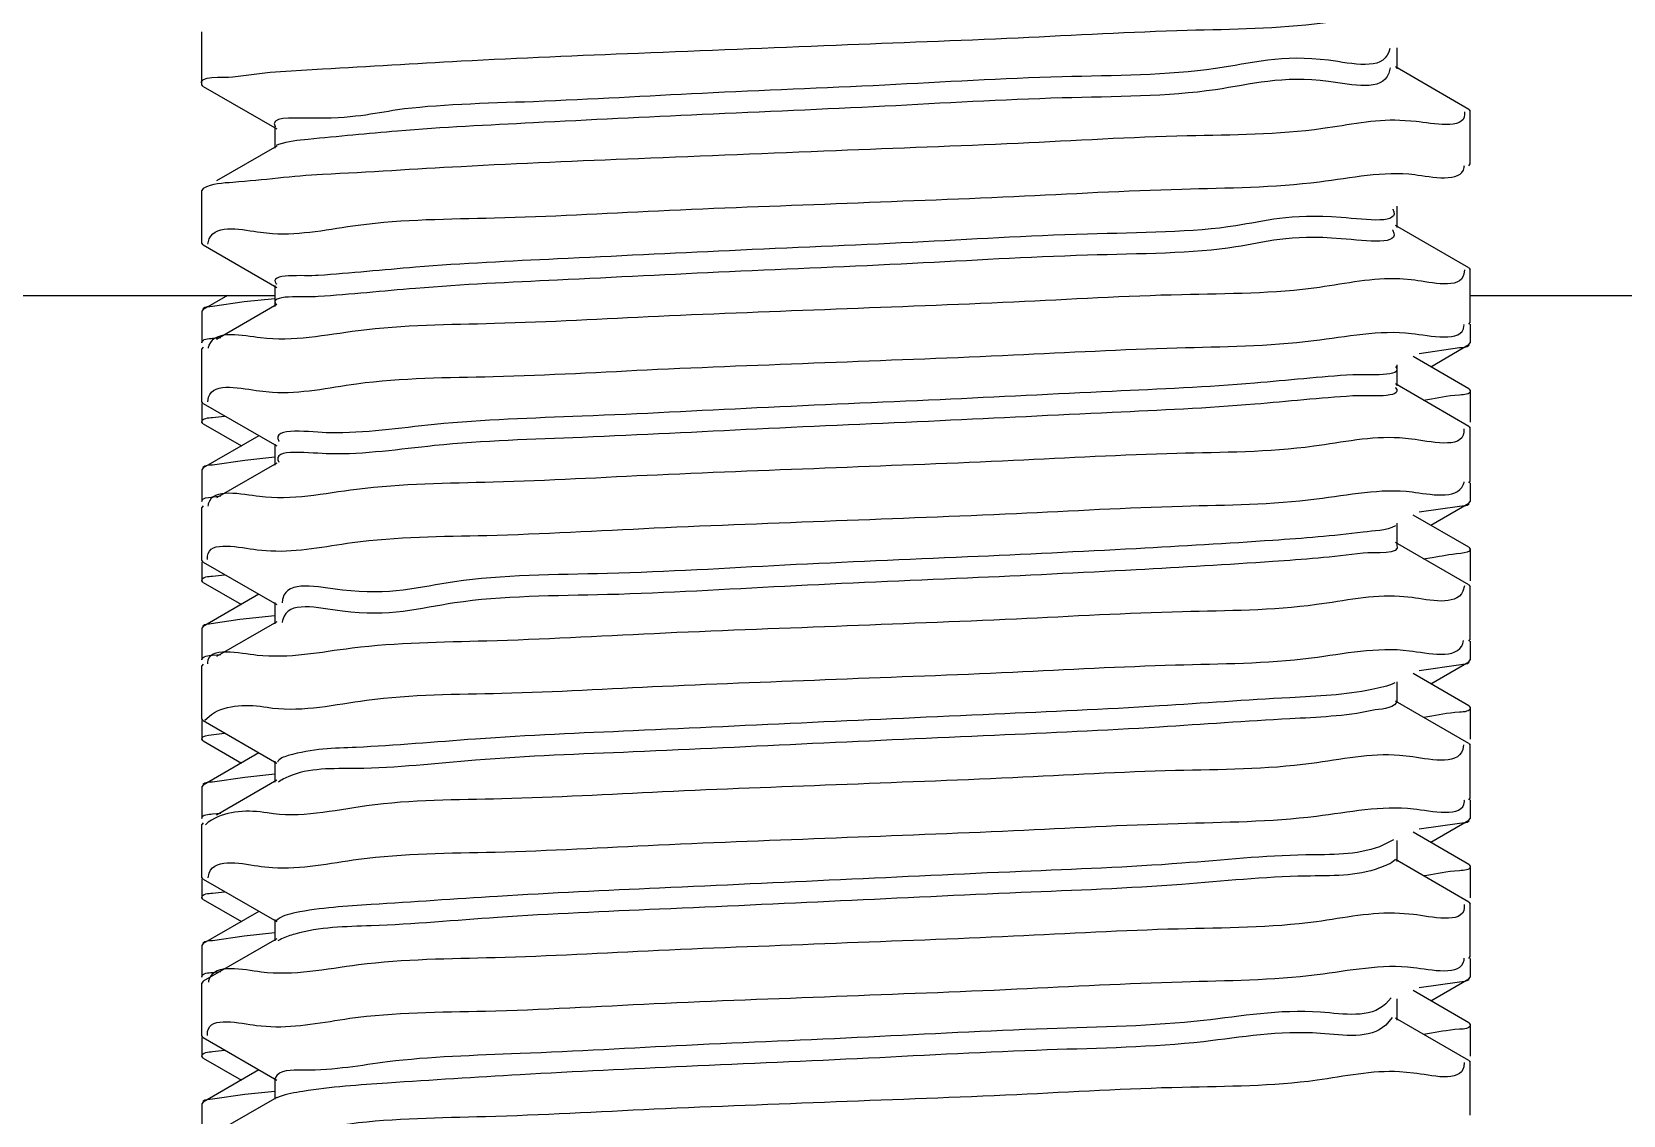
# Model space of a CAD drawing. Extents: x 552102 to 973302, y -80747 to 40012826.
# Drawn here: x 609526.3 to 609630.4, y 211081.4 to 211152.3 of the extents above; entities that cross this region are included whole.
import ezdxf

# ---------------------------------------------------------------- set-up
doc = ezdxf.new("R2010")
doc.units = 0
doc.header["$LTSCALE"] = 1000
doc.header["$MEASUREMENT"] = 0
doc.layers.add('02___PRT_ALL_AXES', color=7, linetype='Continuous')

msp = doc.modelspace()

# ---------------------------------------------------------------- linework, layer by layer
at = {"color": 133, "linetype": 'Continuous'}
for p, q in [((609615.0935056979, 211151.1613836994), (609615.0302900012, 211150.9340633204)), ((609615.5692572112, 211149.8348746648), (609615.5692572112, 211151.2172746767)), ((609539.4562677139, 211149.318075635), (609541.8875807876, 211149.6082579543)), ((609541.8875807876, 211149.6082579543), (609545.3142340268, 211149.8335035105)), ((609615.1116302068, 211149.8914181521), (609615.0302900012, 211149.5516633262)), ((609620.259896862, 211147.1836147299), (609615.4583973374, 211149.9631942978)), ((609537.5122083778, 211148.6845099707), (609537.4140312577, 211148.7980692198)), ((609537.5122083778, 211148.6845099707), (609542.3136256213, 211145.9049780389)), ((609616.80902923, 211146.3824481955), (609615.7417980129, 211146.4631645193)), ((609620.259896862, 211147.1836147299), (609620.3580312635, 211147.0701016416)), ((609542.2028053458, 211146.0332746764), (609542.2028053458, 211144.6508746823)), ((609542.3136652197, 211144.7791942974), (609538.3835564131, 211142.5039312055)), ((609542.4392962152, 211144.8862460425), (609542.2895039791, 211144.8210820248)), ((609620.2598541791, 211143.5005099704), (609620.3580312276, 211143.6140096476)), ((609537.5121656948, 211141.9996147206), (609537.4140312577, 211141.8860692134)), ((609615.5692572112, 211139.4668746819), (609615.5692572112, 211140.849274676)), ((609541.2633326704, 211139.1466492882), (609542.0358223493, 211139.0716360828)), ((609620.259896862, 211136.8156147292), (609615.4583973374, 211139.5951942971)), ((609537.5122083778, 211138.31650997), (609537.414033931, 211138.4306642404)), ((609537.5122083778, 211138.31650997), (609542.3136256213, 211135.5369780382)), ((609537.805806392, 211138.375474303), (609537.9024308348, 211138.720619457)), ((609616.722197407, 211136.0059616317), (609615.7406391109, 211136.0902364333)), ((609619.972349232, 211136.6925111701), (609619.9446588928, 211136.4073449929)), ((609620.259896862, 211136.8156147292), (609620.3580312276, 211136.7020096233)), ((609539.1074057425, 211135.0208723416), (609537.5121653819, 211134.0975680758)), ((609542.2028053458, 211135.6652746757), (609542.2028053458, 211134.2828746816)), ((609537.5121653819, 211134.0975680758), (609537.4140312577, 211133.9840282371)), ((609540.1852812344, 211134.590679418), (609538.1121533568, 211134.2872284075)), ((609542.3136652197, 211134.4111942967), (609538.3835564131, 211132.1359312047)), ((609542.2005361075, 211134.8026274224), (609540.1852812344, 211134.590679418)), ((609620.2598541791, 211133.1325099697), (609620.3580257382, 211133.2469271054)), ((609538.1098090524, 211132.2131174733), (609538.6566938127, 211132.270675533)), ((609617.7692194219, 211130.3552293857), (609620.2598971392, 211131.7968883803)), ((609620.2598971392, 211131.7968883803), (609620.3580312635, 211131.9104282548)), ((609537.5121656948, 211131.6316147198), (609537.414033931, 211131.5186642428)), ((609620.2598971839, 211128.9135680666), (609616.6157992269, 211131.0230042298)), ((609617.0147014552, 211131.2258969356), (609619.6604223157, 211131.6073398342)), ((609615.5692572112, 211129.0988746812), (609615.5692572112, 211130.4812746753)), ((609541.1841549779, 211128.771124511), (609542.0339871818, 211128.6910706928)), ((609620.259896862, 211126.4476147284), (609615.4583973374, 211129.2271943052)), ((609620.2598971839, 211128.9135680666), (609620.3580312635, 211128.8000282367)), ((609537.5122083778, 211127.9485099693), (609537.4140313024, 211128.0621269663)), ((609537.5122083778, 211127.9485099693), (609542.3136256213, 211125.1689780375)), ((609537.8097284342, 211128.0494299342), (609537.8576144302, 211128.3559905817)), ((609617.5663198049, 211128.1911159178), (609617.2927362466, 211128.1514482548)), ((609537.5121654178, 211126.612888371), (609537.4140312577, 211126.7264282455)), ((609537.5121654178, 211126.612888371), (609540.0028431352, 211125.1712293853)), ((609538.1220038856, 211127.0317660828), (609538.9046617026, 211127.1187955668)), ((609541.1562633301, 211125.8390042474), (609537.5121653819, 211123.7295680662)), ((609616.5243588592, 211125.6189795484), (609615.736088323, 211125.691415303)), ((609619.9413163866, 211126.2948785891), (609619.9410260554, 211126.0623408039)), ((609620.259896862, 211126.4476147284), (609620.3580257382, 211126.334927099)), ((609542.2003187592, 211124.4362851341), (609540.220502224, 211124.2265666177)), ((609542.2028053458, 211125.297274675), (609542.2028053458, 211123.9148746808)), ((609537.5121653819, 211123.7295680662), (609537.4140312577, 211123.6160282453)), ((609540.220502224, 211124.2265666177), (609538.1098090524, 211123.9187174728)), ((609542.3136652197, 211124.0431943049), (609538.3835564131, 211121.767931204)), ((609620.2598541791, 211122.764509969), (609620.3580312635, 211122.878035002)), ((609538.0401612128, 211121.8295279821), (609538.6560768062, 211121.9072503438)), ((609617.7692194219, 211119.987229385), (609620.2598971392, 211121.4288883796)), ((609620.2598971392, 211121.4288883796), (609620.3580312635, 211121.5424282541)), ((609537.5121656948, 211121.2636147191), (609537.4140313024, 211121.1501269688)), ((609620.2598971839, 211118.5455680748), (609616.6157992269, 211120.6550042381)), ((609617.0133608069, 211120.8584823181), (609619.6540624137, 211121.2379574766)), ((609615.5692572112, 211118.7308746805), (609615.5692572112, 211120.1132746925)), ((609541.0281506295, 211118.3880746355), (609541.9309098, 211118.3143035432)), ((609620.259896862, 211116.0796147277), (609615.4583973374, 211118.8591943045)), ((609620.2598971839, 211118.5455680748), (609620.3580312635, 211118.4320282449)), ((609537.5122083778, 211117.5805099686), (609537.4140313024, 211117.6940362444)), ((609537.5122083778, 211117.5805099686), (609542.3136256213, 211114.8009780367)), ((609537.7981373931, 211117.7466246804), (609537.7900035226, 211117.9626925578)), ((609617.8744147742, 211117.8580618461), (609617.2868711764, 211117.777610453)), ((609537.5121654178, 211116.2448883702), (609537.4140312577, 211116.3584282448)), ((609537.5121654178, 211116.2448883702), (609540.0028431352, 211114.8032293846)), ((609538.1115168239, 211116.661489754), (609538.9038921947, 211116.7524524381)), ((609620.259896862, 211116.0796147277), (609620.3580312635, 211115.9660350044)), ((609541.1562633301, 211115.4710042467), (609537.5121653819, 211113.3615680744)), ((609616.5521356637, 211115.253616034), (609615.7374551679, 211115.3295787325)), ((609619.9855374302, 211116.0241157462), (609619.8775828803, 211115.6687938799)), ((609542.2014964278, 211114.0578519483), (609539.8985279585, 211113.8220973541)), ((609542.2028053458, 211114.9292746832), (609542.2028053458, 211113.5468746801)), ((609537.5121653819, 211113.3615680744), (609537.4140312577, 211113.2480282446)), ((609539.8985279585, 211113.8220973541), (609538.0401612128, 211113.5351279726)), ((609542.3136652197, 211113.6751943042), (609538.3835564131, 211111.3999312033)), ((609542.700835001, 211113.7723631283), (609542.6776146794, 211113.6324608942)), ((609620.2598541791, 211112.3965099682), (609620.3580301906, 211112.5096989026)), ((609537.5121656948, 211110.8956147184), (609537.4140313024, 211110.7820362469)), ((609538.1176670933, 211111.4788267901), (609538.6575000669, 211111.5348033657)), ((609617.020571577, 211110.4898407777), (609619.7320393081, 211110.8873602202)), ((609617.7692194219, 211109.6192293843), (609620.2598971392, 211111.0608883789)), ((609620.2598971392, 211111.0608883789), (609620.3580312635, 211111.1744282534)), ((609620.2598971839, 211108.1775680741), (609616.6157992269, 211110.2870042374)), ((609615.5692572112, 211108.3628746798), (609615.5692572112, 211109.7452746918)), ((609541.6944755072, 211108.0823940625), (609542.0439050341, 211108.0315208723)), ((609620.259896862, 211105.711614727), (609615.4583973374, 211108.4911943038)), ((609620.2598971839, 211108.1775680741), (609620.3580312635, 211108.0640282442)), ((609537.5122083778, 211107.2125099679), (609537.4140335108, 211107.3266159584)), ((609537.5122083778, 211107.2125099679), (609542.3136256213, 211104.4329780449)), ((609537.6177977825, 211107.2431151261), (609538.0468636061, 211107.6147108843)), ((609617.590803563, 211107.4578225066), (609617.2922390992, 211107.4146981646)), ((609537.5121654178, 211105.8768883695), (609537.4140312577, 211105.9904282441)), ((609537.5121654178, 211105.8768883695), (609540.0028431352, 211104.4352293839)), ((609538.0381298059, 211106.2770606955), (609538.9012877877, 211106.3934410205)), ((609620.259896862, 211105.711614727), (609620.3580301906, 211105.5976989051)), ((609541.1562633301, 211105.103004246), (609537.5121653819, 211102.9935680737)), ((609616.37658807, 211104.8691038182), (609615.7338205243, 211104.935694467)), ((609619.9240747535, 211105.6263733735), (609619.8677212204, 211105.3183315565)), ((609542.2004218454, 211103.699612837), (609540.2287161315, 211103.4914697786)), ((609542.2028053458, 211104.5612746825), (609542.2028053458, 211103.1788746794)), ((609537.5121653819, 211102.9935680737), (609537.4140312577, 211102.8800282438)), ((609540.2287161315, 211103.4914697786), (609538.1176670933, 211103.1844267805)), ((609542.3136652197, 211103.3071943035), (609538.3835564131, 211101.0319312026)), ((609542.6088214809, 211103.3076705744), (609542.4264471914, 211103.1811951031)), ((609542.6649981762, 211103.3397434284), (609542.6088214809, 211103.3076705744)), ((609620.2598541791, 211102.0285099675), (609620.3580277051, 211102.1427612533)), ((609537.5121656948, 211100.5276147177), (609537.4140335108, 211100.4146159609)), ((609538.1121533568, 211101.1096284141), (609538.6577600891, 211101.1672640791)), ((609617.0139111424, 211100.122353374), (609619.6619256849, 211100.5036675086)), ((609617.7692194219, 211099.2512293835), (609620.2598971392, 211100.6928883781)), ((609620.2598971392, 211100.6928883781), (609620.3580312635, 211100.8064282527)), ((609620.2598971839, 211097.8095680733), (609616.6157992269, 211099.9190042367)), ((609615.3460318589, 211099.405027776), (609614.4255259776, 211098.9641385069)), ((609615.5692572112, 211097.994874679), (609615.5692572112, 211099.3772746911)), ((609541.2950757827, 211097.6776453664), (609542.0361071284, 211097.604072686)), ((609620.2598959679, 211095.3436152359), (609615.4584223266, 211098.1231798192)), ((609620.2598971839, 211097.8095680733), (609620.3580312635, 211097.6960282435)), ((609537.5122083778, 211096.8445099672), (609537.4140364166, 211096.9588968923)), ((609537.5122083778, 211096.8445099672), (609542.3136256213, 211094.0649780442)), ((609537.8341453517, 211096.920401006), (609537.9040364499, 211097.2424995383)), ((609617.5156613077, 211097.0815519323), (609617.2935913617, 211097.0490729203)), ((609537.5121654178, 211095.5088883688), (609537.4140312577, 211095.6224282434)), ((609537.5121654178, 211095.5088883688), (609540.0028431352, 211094.0672293832)), ((609538.1156892593, 211095.9263974388), (609538.9040855909, 211096.015918829)), ((609620.2598959679, 211095.3436152359), (609620.3580277051, 211095.2307612469)), ((609541.1562633301, 211094.7350042453), (609537.5121653819, 211092.625568073)), ((609616.6422183061, 211094.5262300094), (609615.7380942489, 211094.6027603617)), ((609619.9610350842, 211095.1797416797), (609619.9680300975, 211094.9623509993)), ((609542.2005361075, 211093.3306274285), (609540.1852812344, 211093.1186794152)), ((609542.2028053458, 211094.1932746818), (609542.2028053458, 211092.8108746787)), ((609537.5121653819, 211092.625568073), (609537.4140312577, 211092.5120282431)), ((609542.3136402393, 211092.9391798188), (609537.512166598, 211090.1596152355)), ((609540.1852812344, 211093.1186794152), (609538.1121533568, 211092.8152284046)), ((609542.5619696284, 211092.9029784282), (609542.3945597763, 211092.8116331091)), ((609542.6263250852, 211092.9331797888), (609542.5619696284, 211092.9029784282)), ((609620.2598541791, 211091.6605099668), (609620.3580312635, 211091.7741067132)), ((609537.512166598, 211090.1596152355), (609537.4140364166, 211090.0468969037)), ((609538.1098090524, 211090.7411174794), (609538.6565318609, 211090.79865536)), ((609617.0147014552, 211089.7538969507), (609619.6604223157, 211090.1353398313)), ((609617.7692194219, 211088.8832293828), (609620.2598971392, 211090.3248883774)), ((609620.2598971392, 211090.3248883774), (609620.3580312635, 211090.438428252)), ((609615.1839470769, 211089.0692679365), (609614.8343788976, 211088.6784242352)), ((609620.2598971839, 211087.4415680726), (609616.6157992269, 211089.551004236)), ((609615.5692572112, 211087.6268746783), (609615.5692572112, 211089.0092746904)), ((609540.9876097018, 211087.2801131537), (609541.9293222541, 211087.2031691154)), ((609615.2506848628, 211087.7958737662), (609614.8343788976, 211087.2960242321)), ((609620.2598959679, 211084.9756152352), (609615.4584223266, 211087.7551798185)), ((609620.2598971839, 211087.4415680726), (609620.3580312635, 211087.3280282428)), ((609537.5122083778, 211086.4765099665), (609537.4140313024, 211086.5900479903)), ((609537.5122083778, 211086.4765099665), (609542.3136256213, 211083.6969780435)), ((609537.794376328, 211086.6276566019), (609537.7972490008, 211086.8719928344)), ((609617.5663198049, 211086.7191159149), (609617.2926280017, 211086.6794335355)), ((609537.5121654178, 211085.1408883681), (609537.4140312577, 211085.2544282427)), ((609537.5121654178, 211085.1408883681), (609540.0028431352, 211083.6992293825)), ((609538.1220038856, 211085.55976608), (609538.9046617026, 211085.646795546)), ((609620.2598959679, 211084.9756152352), (609620.3580312635, 211084.8621067156)), ((609541.1562633301, 211084.3670042446), (609537.5121653819, 211082.2575680723)), ((609542.2028053458, 211083.8252746811), (609542.2028053458, 211082.442874678)), ((609616.6468817288, 211084.158678626), (609615.7389838303, 211084.2396030446)), ((609619.963126206, 211084.8463546922), (609619.9428981657, 211084.5741771748)), ((609542.2003187592, 211082.9642851313), (609540.220502224, 211082.7545666148)), ((609537.5121653819, 211082.2575680723), (609537.4140312577, 211082.1440282424)), ((609542.3136402393, 211082.5711798181), (609537.512166598, 211079.7916152348)), ((609540.220502224, 211082.7545666148), (609538.1098090524, 211082.4467174699)), ((609542.4846594597, 211082.6043426683), (609542.3308231587, 211082.5381996979))]:
    msp.add_line(p, q, dxfattribs=at)
for points, start_tangent, end_tangent in [([(609578.8860312606, 211151.3900746783), (609590.7970097716, 211151.8707673033), (609601.8513948376, 211152.3584765782), (609610.7161571885, 211152.8338390639), (609616.80902923, 211153.294448184)], (0.9992093669070188, 0.03975727713607823), (0.9941041923553032, -0.1084290308986039)), ([(609615.0302900012, 211150.9340633204), (609611.0838591302, 211150.3927099188), (609603.7029616291, 211149.8513565531), (609593.6749004627, 211149.3100031605), (609582.0693453962, 211148.7686497858), (609570.1242337014, 211148.227296411), (609559.1137223417, 211147.6859430005), (609550.2122767057, 211147.1445896348), (609544.3693931068, 211146.6032362332), (609542.2083181882, 211146.0618828585), (609542.2189289088, 211146.0457132777)], (-0.3441590281494347, -0.9389113713994718), (0.6108158836526365, -0.7917726670437979)), ([(609545.3142340268, 211149.8335035105), (609554.3701750721, 211150.3464169493), (609565.9671583886, 211150.867350327), (609578.8860312606, 211151.3900746783)], (0.9987415540934873, 0.05015284764523205), (0.9992093669093352, 0.03975727707785733)), ([(609537.4149196948, 211148.7984392126), (609539.4562677139, 211149.318075635)], (-0.3844661089047095, 0.9231391071250704), (0.9905469532816512, 0.1371740986645746)), ([(609615.0302900012, 211149.5516633262), (609611.0838591302, 211149.0103099157), (609603.7029616291, 211148.4689565589), (609593.6749004627, 211147.9276031484), (609582.0693453962, 211147.3862497827), (609570.1242337014, 211146.8448964079), (609559.1137223417, 211146.3035430064), (609550.2122767057, 211145.7621896317), (609544.3693931068, 211145.2208362301), (609542.4392962152, 211144.8862460425)], (-0.3441590279945467, -0.938911371456246), (-0.9444012564514059, -0.3287951745585782)), ([(609615.7417980129, 211146.4631645193), (609610.7161571885, 211145.9218390663), (609601.8513948376, 211145.4464765718), (609590.7970097716, 211144.9587672969), (609578.8860312606, 211144.4780746808)], (-0.9991784263749353, 0.04052742610761407), (-0.9992093668904437, -0.0397572775526533)), ([(609619.980744269, 211147.0232981136), (609619.9889297361, 211146.8497576167), (609616.80902923, 211146.3824481955)], (0.1231092233751286, -0.992393127303879), (-0.9941041925103661, 0.1084290294769489)), ([(609578.8860312606, 211144.4780746808), (609565.9671583886, 211143.9553503205), (609554.3701750721, 211143.4344169249), (609545.3142340268, 211142.9215035131)], (-0.9992093669093352, -0.03975727707785733), (-0.9987415540934873, -0.05015284764523205)), ([(609578.8860312606, 211141.0220746775), (609590.5221636707, 211141.4913622727), (609601.4897012229, 211141.9732528706), (609610.5050065065, 211142.4527947118), (609616.722197407, 211142.9179616293)], (0.9992093669024033, 0.03975727725207961), (0.9929887524713282, -0.1182088721942455)), ([(609616.722197407, 211142.9179616293), (609619.95805093, 211143.3847126057), (609619.9714073653, 211143.513846915)], (0.9929887526081632, -0.1182088710447919), (0.04618770245353808, 0.9989327785902631)), ([(609545.3142340268, 211142.9215035131), (609539.4562677139, 211142.4060756375), (609537.5065426136, 211142.0101317783)], (-0.9987415542041769, -0.05015284544096509), (-0.881865035578011, -0.4715019183683068)), ([(609542.0358223493, 211139.0716360828), (609547.6405729319, 211139.6141373267), (609556.5589942689, 211140.0839911094), (609567.2691852386, 211140.5535865774), (609578.8860312606, 211141.0220746775)], (0.9976970605452757, -0.06782754145121603), (0.9992093668829996, 0.03975727773974414)), ([(609615.2964277113, 211140.6506409427), (609611.9199871862, 211140.1069956472), (609605.0186700608, 211139.5656422546), (609595.3298457408, 211139.0242888799), (609583.8869983548, 211138.4829354873), (609571.9107096011, 211137.9415821125), (609560.678462016, 211137.4002287378), (609551.3883730377, 211136.8588753363), (609545.0313946392, 211136.3175219616)], (0.4723601540674959, -0.8814056301438808), (-0.9977277519502016, -0.06737457226875133)), ([(609615.2964277113, 211140.6506409427), (609615.3016612019, 211140.6406568666)], (0.4723616209456288, -0.8814048440175594), (0.455971321689023, -0.8899944684081837)), ([(609537.9024308348, 211138.720619457), (609541.2633326704, 211139.1466492882)], (0.4028344407858463, 0.9152728627664837), (0.9921719952593723, -0.1248788686008818)), ([(609615.2976498957, 211139.2659490278), (609611.9199871862, 211138.7245956619), (609605.0186700608, 211138.1832422604), (609595.3298457408, 211137.6418888857), (609583.8869983548, 211137.1005354752), (609571.9107096011, 211136.5591821095), (609560.678462016, 211136.0178287436), (609551.3883730377, 211135.4764753332), (609545.0313946392, 211134.9351219585)], (0.4686853401120401, -0.8833651860720239), (-0.9977277519466102, -0.06737457232193335)), ([(609615.2810830082, 211139.2953444828), (609615.2976498957, 211139.2659490278)], (0.5114794466216046, -0.8592955112670246), (0.4686855572815016, -0.883365070848813)), ([(609545.0313946392, 211136.3175219616), (609542.2856108064, 211135.77616856), (609542.3012292201, 211135.7581080844)], (-0.9977277519927454, -0.06737457163873198), (0.6861447978968875, -0.7274649931914522)), ([(609615.7406391109, 211136.0902364333), (609610.5050065065, 211135.5407947054), (609601.4897012229, 211135.0612528731), (609590.5221636707, 211134.5793622484), (609578.8860312606, 211134.11007468)], (-0.9986754724993405, 0.05145192540827918), (-0.9992093668920576, -0.03975727751208933)), ([(609619.9446588928, 211136.4073449929), (609616.722197407, 211136.0059616317)], (-0.2380359622473652, -0.9712563413831443), (-0.9929887529129806, 0.1182088684842362)), ([(609545.0313946392, 211134.9351219585), (609542.2882269259, 211134.3904931327)], (-0.9977277521895317, -0.06737456872459138), (0.6311902846095689, -0.7756280194877512)), ([(609538.1121533568, 211134.2872284075), (609537.4770599598, 211134.1342969497)], (-0.9962942339728268, -0.08601046071553314), (-0.7229027668104305, -0.6909497736723157)), ([(609578.8860312606, 211134.11007468), (609567.2691852386, 211133.6415865799), (609556.5589942689, 211133.1719911029), (609547.6405729319, 211132.7021373292), (609541.2633326704, 211132.2346492996)], (-0.9992093668971619, -0.03975727738380807), (-0.9921719947375587, 0.1248788727467295)), ([(609541.2633326704, 211132.2346492996), (609537.8851033534, 211131.7670224925), (609537.8238094236, 211131.5635694285)], (-0.9921719944229912, 0.1248788752459925), (-0.2133175462656844, -0.9769829192238664)), ([(609578.8860312606, 211130.6540746768), (609590.4895510221, 211131.1220104744), (609601.1783698375, 211131.5905205329), (609610.1259848381, 211132.0616790136), (609616.5243588592, 211132.5309795459)], (0.9992093668933295, 0.0397572774801265), (0.9933271509542629, -0.1153307035315711)), ([(609616.5243588592, 211132.5309795459), (609619.9446349854, 211133.0128914495), (609619.946672293, 211133.1229569246)], (0.9933271512765904, -0.1153307007554086), (-0.03048907612654411, 0.9995351000524944)), ([(609537.4140312577, 211131.9104282548), (609537.4149484838, 211131.9317754378)], (0, 1), (0.08746263788856255, 0.9961678006107074)), ([(609537.4149484838, 211131.9317754378), (609538.1098090524, 211132.2131174733)], (0.08746290115312978, 0.9961677774962799), (0.9962811173643965, 0.08616226078248918)), ([(609619.6604223157, 211131.6073398342), (609620.2949636515, 211131.760171031)], (0.996283259033741, 0.08613749339926187), (0.723176873886472, 0.6906628765727819)), ([(609542.0339871818, 211128.6910706928), (609547.5352582122, 211129.2397505035), (609556.4777466798, 211129.7121521523), (609567.2083553219, 211130.1830647369), (609578.8860312606, 211130.6540746768)], (0.9979619445150515, -0.06381188995584947), (0.9992093669089346, 0.03975727708792747)), ([(609612.6739876474, 211129.8212813487), (609606.2694086219, 211129.279927974), (609596.9439090932, 211128.7385745814), (609585.6922181483, 211128.1972212156), (609573.7145272607, 211127.6558678141), (609562.2884685452, 211127.1145144393), (609552.6328328784, 211126.5731610735), (609545.7775641496, 211126.0318076631)], (-0.998158487446295, -0.06065998630831342), (-0.9998266353347669, 0.01861986238292221)), ([(609615.4728262002, 211130.3646936764), (609612.6739876474, 211129.8212813487)], (0.6313830338058048, -0.7754711242994017), (-0.9981584873740722, -0.06065998749673648)), ([(609537.8576144302, 211128.3559905817), (609541.1841549779, 211128.771124511)], (0.2911031010902578, 0.9566916872930564), (0.9924333886211039, -0.1227842381986926)), ([(609615.4599760677, 211128.9969949504), (609615.4744847353, 211128.9802347293), (609612.6739876474, 211128.4388813546)], (0.6819033767490557, -0.7314422634618782), (-0.9981584874818841, -0.06065998572269436)), ([(609620.357117569, 211128.7786530872), (609619.6561578626, 211128.4960122456), (609617.5663198049, 211128.1911159178)], (-0.08701005812544758, -0.9962074331106981), (-0.988262158221408, -0.1527674920510418)), ([(609620.3580312635, 211128.8000282367), (609620.357117569, 211128.7786530872)], (0, -1), (-0.08701036739206655, -0.9962074060988996)), ([(609612.6739876474, 211128.4388813546), (609606.2694086219, 211127.8975279887), (609596.9439090932, 211127.3561745872), (609585.6922181483, 211126.8148212125), (609573.7145272607, 211126.273467811), (609562.2884685452, 211125.7321144363), (609552.6328328784, 211125.1907610704), (609545.7775641496, 211124.64940766)], (-0.998158487446295, -0.06065998630831342), (-0.9998266353347669, 0.01861986238292221)), ([(609537.4140312577, 211126.7264282455), (609537.4149393911, 211126.7478234043)], (0, 1), (0.08639538434910192, 0.9962609284535708)), ([(609537.4149393911, 211126.7478234043), (609538.1220038856, 211127.0317660828)], (0.08639455790621255, 0.9962610001220513), (0.9965177637028867, 0.08338073293392054)), ([(609545.7775641496, 211126.0318076631), (609542.4538978125, 211125.4904542973), (609542.4678343738, 211125.4677920272)], (-0.9998266353903473, 0.01861985939844113), (0.5410753784879384, -0.8409740987653153)), ([(609615.736088323, 211125.691415303), (609610.1259848381, 211125.1496790072), (609601.1783698375, 211124.6785205265), (609590.4895510221, 211124.2100104769), (609578.8860312606, 211123.7420746793)], (-0.9977721242238785, 0.06671422728151094), (-0.9992093668917188, -0.03975727752060796)), ([(609619.9410260554, 211126.0623408039), (609616.5243588592, 211125.6189795484)], (-0.1149454263274931, -0.9933718080187252), (-0.9933271504781621, 0.1153307076321607)), ([(609545.7775641496, 211124.64940766), (609542.4538978125, 211124.1080543031)], (-0.9998266353417371, 0.0186198620086482), (0.5052882360255511, -0.8629506350505729)), ([(609538.1098090524, 211123.9187174728), (609537.4771853084, 211123.7662636717)], (-0.9962811170406666, -0.0861622645257306), (-0.7238236004633568, -0.6899850689777736)), ([(609578.8860312606, 211123.7420746793), (609567.2083553219, 211123.2710647305), (609556.4777466798, 211122.8001521458), (609547.5352582122, 211122.327750506), (609541.1841549779, 211121.8591245045)], (-0.9992093668849509, -0.03975727769070342), (-0.9924333885748349, 0.1227842385726721)), ([(609542.4481018271, 211124.1181913723), (609542.4538978125, 211124.1080543031)], (0.4871824277187104, -0.8733002245059277), (0.5052884501560246, -0.8629505096695422)), ([(609541.1841549779, 211121.8591245045), (609537.8422497088, 211121.3874085625), (609537.8161311264, 211121.2321658095)], (-0.9924333887636988, 0.1227842370461337), (-0.1029127464828788, -0.9946903873122283)), ([(609578.8860312606, 211120.2860746761), (609590.6763243849, 211120.761756443), (609601.538225388, 211121.2395567348), (609610.3087283428, 211121.7047771981), (609616.5521356637, 211122.1656160315)], (0.9992093669097584, 0.03975727706722328), (0.9923493244179443, -0.1234618091850665)), ([(609616.5521356637, 211122.1656160315), (609619.9006397569, 211122.6327751954), (609619.9654941851, 211122.834455051)], (0.9923493247235338, -0.1234618067288287), (0.2311805654518051, 0.9729108623904781)), ([(609537.4140312577, 211121.5424282541), (609537.4149982567, 211121.5633848359)], (0, 1), (0.09394315521028597, 0.9955775628192592)), ([(609537.4149982567, 211121.5633848359), (609538.0401612128, 211121.8295279821)], (0.0939436047347744, 0.99557752040182), (0.9945090532405787, 0.1046505758346692)), ([(609619.6540624137, 211121.2379574766), (609620.2954611386, 211121.3920255472)], (0.9964282608560409, 0.08444359636707822), (0.719671331413793, 0.6943148959521888)), ([(609541.9309098, 211118.3143035432), (609547.2467003191, 211118.8541024705), (609556.046208405, 211119.3236644198), (609566.9942301597, 211119.8061786314), (609578.8860312606, 211120.2860746761)], (0.9985800319967293, -0.05327212871109251), (0.9992093669060991, 0.03975727715919386)), ([(609613.3439858819, 211119.5355670502), (609607.4520677918, 211118.9942136933), (609598.5130776848, 211118.4528603186), (609587.4805166806, 211117.9115069171), (609575.5312020982, 211117.3701535423), (609563.9397392595, 211116.8288001409), (609553.9425622906, 211116.287446775), (609546.6060465331, 211115.7460934003), (609542.7127608891, 211115.2047399988), (609542.6687488343, 211114.9071657707)], (-0.9916483269225792, -0.128971298014905), (-0.0473964340890078, -0.9988761575068485)), ([(609615.475876435, 211119.9547169616), (609613.3439858819, 211119.5355670502)], (-0.8664183976907569, -0.499318695967797), (-0.9916483261577677, -0.1289713038954698)), ([(609537.7900035226, 211117.9626925578), (609541.0281506295, 211118.3880746355)], (0.0805676184489652, 0.9967491454009187), (0.9941198709787452, -0.1082851888542608)), ([(609615.5487791712, 211118.7165130963), (609615.5603549416, 211118.6945204487), (609613.3439858819, 211118.153167065)], (0.5741856928276893, -0.8187251004775575), (-0.9916483273363759, -0.1289712948332609)), ([(609620.3580312635, 211118.4320282449), (609619.7341969664, 211118.1454566171), (609617.8744147742, 211117.8580618461)], (0, -1), (-0.987952587478278, -0.1547568573439496)), ([(609613.3439858819, 211118.153167065), (609607.4520677918, 211117.6118136903), (609598.5130776848, 211117.0704603155), (609587.4805166806, 211116.529106914), (609575.5312020982, 211115.9877535482), (609563.9397392595, 211115.4464001467), (609553.9425622906, 211114.9050467719), (609546.6060465331, 211114.3636934152), (609542.7127608891, 211113.8223399868), (609542.7078663941, 211113.8028932562)], (-0.9916483269240434, -0.1289712980036479), (-0.2362694895381568, -0.9716875672320702)), ([(609537.4140312577, 211116.3584282448), (609537.4149485196, 211116.3797866662)], (0, 1), (0.08741739146100147, 0.9961717721709213)), ([(609537.4149485196, 211116.3797866662), (609538.1115168239, 211116.661489754)], (0.0874180117169977, 0.9961717177411968), (0.9962814228897732, 0.08615872796605695)), ([(609615.7374551679, 211115.3295787325), (609610.3087283428, 211114.7927771916), (609601.538225388, 211114.3275567373), (609590.6763243849, 211113.8497564455), (609578.8860312606, 211113.3740746786)], (-0.9981008204276682, 0.06160156054529455), (-0.9992093668918766, -0.03975727751664331)), ([(609619.8775828803, 211115.6687938799), (609616.5521356637, 211115.253616034)], (-0.4281732517620651, -0.9036966672924601), (-0.9923493243986032, 0.123461809340524)), ([(609538.0401612128, 211113.5351279726), (609537.4824799354, 211113.3962359121)], (-0.9945090514611707, -0.10465059274463), (-0.7595792120846196, -0.650414806541878)), ([(609578.8860312606, 211113.3740746786), (609566.9942301597, 211112.8941786339), (609556.046208405, 211112.4116644223), (609547.2467003191, 211111.942102473), (609541.0281506295, 211111.476074629)], (-0.9992093668859606, -0.03975727766532668), (-0.9941198709069878, 0.1082851895130348)), ([(609542.7078663941, 211113.8028932562), (609542.700835001, 211113.7723631283)], (-0.2362693546317821, -0.9716876000350531), (-0.2127844175264003, -0.9770991718643255)), ([(609541.0281506295, 211111.476074629), (609537.7876041258, 211111.0037242463), (609537.7898398096, 211110.9147269507)], (-0.9941198706064919, 0.10828519227176), (0.06866722038772345, -0.9976396207269557)), ([(609578.8860312606, 211109.9180746754), (609590.4369994308, 211110.3838329573), (609601.0763392235, 211110.8497106423), (609609.9731189514, 211111.3164605816), (609616.37658807, 211111.7811038156)], (0.9992093668959288, 0.03975727741479833), (0.9921147460077946, -0.1253328797797661)), ([(609616.37658807, 211111.7811038156), (609619.8761960889, 211112.2582935025), (609619.9145071263, 211112.4430426915)], (0.992114746356151, -0.1253328770222325), (0.1335351657680824, 0.9910440754594575)), ([(609537.4140312577, 211111.1744282534), (609537.4149431282, 211111.1958085885)], (0, 1), (0.08681362619417199, 0.9962245702184919)), ([(609537.4149431282, 211111.1958085885), (609538.1176670933, 211111.4788267901)], (0.08681318049701235, 0.9962246090576127), (0.9964225794600271, 0.08451060964296706)), ([(609619.7320393081, 211110.8873602202), (609620.2895722593, 211111.026225396)], (0.9945050653090636, 0.1046884667698176), (0.7596463119098135, 0.6503364366247815)), ([(609542.0439050341, 211108.0315208723), (609548.1821374233, 211108.5425451775), (609557.0419117326, 211109.0026930561), (609567.5432059879, 211109.4609329095), (609578.8860312606, 211109.9180746754)], (0.9930018564300955, -0.1180987431194082), (0.9992093668750895, 0.03975727793854681)), ([(609613.9283162738, 211109.2498528054), (609608.5637072976, 211108.708499377), (609600.0334504034, 211108.1671460201), (609589.2474479581, 211107.6257926454), (609577.3562175866, 211107.0844392439), (609565.6281688149, 211106.5430858781), (609555.3143050905, 211106.0017324766), (609547.514781996, 211105.4603791018), (609543.0615563776, 211104.9190257361), (609542.3641087556, 211104.4875273099)], (-0.9774870384598228, -0.2109954730392222), (-0.4158002581012432, -0.9094559612003978)), ([(609615.4238326306, 211109.6813469042), (609613.9283162738, 211109.2498528054)], (-0.8807900171352911, -0.4735070703958004), (-0.977487038929526, -0.2109954708632089)), ([(609538.0468636061, 211107.6147108843), (609541.6944755072, 211108.0823940625)], (0.833073681721081, 0.5531620384875333), (0.9852384724871982, -0.1711874771444817)), ([(609613.9283162738, 211107.8674527933), (609608.5637072976, 211107.3260993918), (609600.0334504034, 211106.784746017), (609589.2474479581, 211106.2433926513), (609577.3562175866, 211105.7020392497), (609565.6281688149, 211105.160685875), (609555.3143050905, 211104.6193324735), (609547.514781996, 211104.0779790987), (609543.0615563776, 211103.536625742), (609542.6649981762, 211103.3397434284)], (-0.9774870384838991, -0.2109954729276825), (-0.874101569448924, -0.4857431896454422)), ([(609615.540717184, 211108.3853641172), (609613.9283162738, 211107.8674527933)], (-0.6189292605616449, -0.7854467330256175), (-0.9774870394177531, -0.2109954686013808)), ([(609620.3571136171, 211108.0426719238), (609619.6610730822, 211107.7610816409), (609617.590803563, 211107.4578225066)], (-0.08746584176685882, -0.9961675193078798), (-0.9882182775383372, -0.1530510893106025)), ([(609620.3580312635, 211108.0640282442), (609620.3571136171, 211108.0426719238)], (0, -1), (-0.08746620777557636, -0.9961674871713891)), ([(609537.4140312577, 211105.9904282441), (609537.4149991508, 211106.0113686969)], (0, 1), (0.09410655139944983, 0.9955621311518948)), ([(609537.4149991508, 211106.0113686969), (609538.0381298059, 211106.2770606955)], (0.0941067893438512, 0.9955621086599229), (0.9944567369267163, 0.1051465566771814)), ([(609615.7338205243, 211104.935694467), (609609.9731189514, 211104.4044605752), (609601.0763392235, 211103.9377106359), (609590.4369994308, 211103.4718329599), (609578.8860312606, 211103.0060746779)], (-0.9967762895065114, 0.08023109545326769), (-0.999209366905714, -0.03975727716886634)), ([(609619.8677212204, 211105.3183315565), (609616.37658807, 211104.8691038182)], (-0.3029756857234827, -0.952998286389008), (-0.9921147457213995, 0.1253328820468231)), ([(609538.1176670933, 211103.1844267805), (609537.4766248161, 211103.0304244151)], (-0.9964225800754472, -0.08451060238685636), (-0.7198387639639002, -0.694141306864045)), ([(609578.8860312606, 211103.0060746779), (609567.5432059879, 211102.548932903), (609557.0419117326, 211102.0906930496), (609548.1821374233, 211101.6305451711), (609541.6944755072, 211101.1703940382)], (-0.9992093668847691, -0.03975727769527017), (-0.9852384725014499, 0.1711874770624583)), ([(609578.8860312606, 211099.5500746747), (609590.4864594185, 211100.0178823521), (609601.2615461851, 211100.4904482057), (609610.2967828924, 211100.9680490842), (609616.6422183061, 211101.4382300069)], (0.9992093669112929, 0.0397572770286537), (0.9938184934235991, -0.1110171253872476)), ([(609616.6422183061, 211101.4382300069), (609619.9703904057, 211101.9162838747), (609619.9687983269, 211102.0105958958)], (0.9938184936695865, -0.1110171231851838), (-0.06143241501147555, 0.998111245496141)), ([(609537.4140312577, 211100.8064282527), (609537.4149480368, 211100.8277892579)], (0, 1), (0.08736149432127607, 0.9961766757508197)), ([(609537.4149480368, 211100.8277892579), (609538.1121533568, 211101.1096284141)], (0.08736155548085953, 0.9961766703873187), (0.9962942351420268, 0.08601044717221262)), ([(609541.6944755072, 211101.1703940382), (609538.0468636061, 211100.7027108958), (609537.6624654407, 211100.3990586032)], (-0.9852384716565288, 0.1711874819252489), (-0.6499975568214421, -0.7599362974132479)), ([(609619.6619256849, 211100.5036675086), (609620.2949034179, 211100.6561847885)], (0.996289101770279, 0.08606988842662028), (0.7236403032046805, 0.6901773044499784)), ([(609542.0361071284, 211097.604072686), (609547.667654937, 211098.1437751611), (609556.5905663187, 211098.6134813418), (609567.2727471943, 211099.0817342212), (609578.8860312606, 211099.5500746747)], (0.9974164702277749, -0.0718358191876885), (0.9992093668858657, 0.03975727766771392)), ([(609614.4255259776, 211098.9641385069), (609609.6015634175, 211098.4227851322), (609601.5012472655, 211097.8814317216), (609590.9886191303, 211097.3400783559), (609579.1850364024, 211096.7987249812), (609567.3495594914, 211096.2573715796), (609556.7446509387, 211095.7160182049), (609548.5015113676, 211095.1746648033), (609543.4994171645, 211094.6333114376), (609542.2887411054, 211094.1115974744)], (-0.9356216786858047, -0.35300435460934), (-0.6889189671742234, -0.7248383658910457)), ([(609537.9040364499, 211097.2424995383), (609541.2950757827, 211097.6776453664)], (0.3410198787003282, 0.9400560846732569), (0.9921432190396182, -0.1251072856140061)), ([(609614.4255259776, 211097.5817384948), (609609.6015634175, 211097.0403851291), (609601.5012472655, 211096.4990317186), (609590.9886191303, 211095.9576783528), (609579.1850364024, 211095.4163249781), (609567.3495594914, 211094.8749715765), (609556.7446509387, 211094.3336182018), (609548.5015113676, 211093.7922648182), (609543.4994171645, 211093.2509114435), (609542.6263250852, 211092.9331797888)], (-0.9356216786991545, -0.3530043545739575), (-0.9100996019788592, -0.4143895684955428)), ([(609615.4455009903, 211098.1078785141), (609614.4255259776, 211097.5817384948)], (-0.6742987707605994, -0.7384586432229937), (-0.9356216812861334, -0.3530043477172897)), ([(609620.3571232642, 211097.674632289), (609619.6498796517, 211097.3906517019), (609617.5156613077, 211097.0815519323)], (-0.08638157687808533, -0.9962621257360211), (-0.9883480642430966, -0.1522107220498074)), ([(609620.3580312635, 211097.6960282435), (609620.3571232642, 211097.674632289)], (0, -1), (-0.0863822695234883, -0.9962620656794936)), ([(609537.4140312577, 211095.6224282434), (609537.4149450952, 211095.6438024988)], (0, 1), (0.08702751986679842, 0.9962059078252017)), ([(609537.4149450952, 211095.6438024988), (609538.1156892593, 211095.9263974388)], (0.08702718356717735, 0.9962059372039322), (0.9963713168623567, 0.08511285997998932)), ([(609615.7380942489, 211094.6027603617), (609610.2967828924, 211094.0560490866), (609601.2615461851, 211093.5784481992), (609590.4864594185, 211093.1058823635), (609578.8860312606, 211092.6380746951)], (-0.9984096101039186, 0.05637597406822595), (-0.9992093668965698, -0.0397572773986895)), ([(609619.9680300975, 211094.9623509993), (609616.6422183061, 211094.5262300094)], (-0.08139311766559915, -0.996682075888131), (-0.9938184932354572, 0.1110171270714818)), ([(609538.1121533568, 211092.8152284046), (609537.4770599598, 211092.6622969558)], (-0.9962942339728268, -0.08601046071553314), (-0.7229027668104305, -0.6909497736723157)), ([(609578.8860312606, 211092.6380746951), (609567.2727471943, 211092.1697342148), (609556.5905663187, 211091.7014813354), (609547.667654937, 211091.2317751636), (609541.2950757827, 211090.76564536)], (-0.9992093669015467, -0.03975727727360421), (-0.9921432190794601, 0.1251072852980449)), ([(609541.2950757827, 211090.76564536), (609537.89249452, 211090.296971642), (609537.846461671, 211090.105112802)], (-0.9921432187220471, 0.1251072881324512), (-0.1609123473627688, -0.9869687008543906)), ([(609578.8860312606, 211089.1820746829), (609590.703219154, 211089.6588727405), (609601.52856923, 211090.1350980928), (609610.3353275502, 211090.6023997893), (609616.6468817288, 211091.0706786235)], (0.9992093668793056, 0.03975727783258583), (0.9929944537123289, -0.118160970275948)), ([(609616.6468817288, 211091.0706786235), (609619.9530472691, 211091.5432800969), (609619.9636486109, 211091.6691172113)], (0.992994453982031, -0.1181609680094416), (0.02904601392904643, 0.9995780755272866)), ([(609537.4140312577, 211090.438428252), (609537.4149484838, 211090.459775435)], (0, 1), (0.08746263788856255, 0.9961678006107074)), ([(609537.4149484838, 211090.459775435), (609538.1098090524, 211090.7411174794)], (0.08746290115312978, 0.9961677774962799), (0.9962811173643965, 0.08616226078248918)), ([(609619.6604223157, 211090.1353398313), (609620.2949636515, 211090.2881710281)], (0.996283259033741, 0.08613749339926187), (0.723176873886472, 0.6906628765727819)), ([(609541.9293222541, 211087.2031691154), (609547.0903196031, 211087.7404447456), (609555.9576371426, 211088.2154387405), (609567.0014231021, 211088.7024773737), (609578.8860312606, 211089.1820746829)], (0.9987340141547102, -0.0503027729893616), (0.9992093668830538, 0.03975727773838079)), ([(609614.8343788976, 211088.6784242352), (609610.5630559021, 211088.1370708337), (609602.9128191526, 211087.595717459), (609592.6997013445, 211087.0543640484), (609581.013111862, 211086.5130106827), (609569.0996316547, 211085.9716572811), (609558.2300437087, 211085.4303039064), (609549.5637814278, 211084.8889505317), (609544.0252546484, 211084.3475971301), (609542.2102807427, 211083.8218590667)], (-0.7401297079232138, -0.6724641369244151), (-0.4155872997049304, -0.9095532949332681)), ([(609537.7972490008, 211086.8719928344), (609540.9876097018, 211087.2801131537)], (0.1442674227613607, 0.9895387363462811), (0.9938081723309584, -0.1111094802804872)), ([(609614.8343788976, 211087.2960242321), (609610.5630559021, 211086.7546708306), (609602.9128191526, 211086.2133174559), (609592.6997013445, 211085.6719640543), (609581.013111862, 211085.1306106796), (609569.0996316547, 211084.589257278), (609558.2300437087, 211084.0479039123), (609549.5637814278, 211083.5065505376), (609544.0252546484, 211082.965197145), (609542.4846594597, 211082.6043426683)], (-0.7401297079560731, -0.6724641368882492), (-0.9382234476824121, -0.3460300019058007)), ([(609620.357117569, 211087.3066530933), (609619.6561578626, 211087.0240122428), (609617.5663198049, 211086.7191159149)], (-0.08701005812544758, -0.9962074331106981), (-0.988262158221408, -0.1527674920510418)), ([(609620.3580312635, 211087.3280282428), (609620.357117569, 211087.3066530933)], (0, -1), (-0.08701036739206655, -0.9962074060988996)), ([(609537.4140312577, 211085.2544282427), (609537.4149393911, 211085.2758234103)], (0, 1), (0.08639538434910192, 0.9962609284535708)), ([(609537.4149393911, 211085.2758234103), (609538.1220038856, 211085.55976608)], (0.08639455790621255, 0.9962610001220513), (0.9965177637028867, 0.08338073293392054)), ([(609615.7389838303, 211084.2396030446), (609610.3353275502, 211083.6903997918), (609601.52856923, 211083.2230980952), (609590.703219154, 211082.746872734), (609578.8860312606, 211082.2700746765)], (-0.9983068182478588, 0.05816783165837072), (-0.9992093668777203, -0.03975727787242633)), ([(609619.9428981657, 211084.5741771748), (609616.6468817288, 211084.158678626)], (-0.2071745157546072, -0.9783040018429057), (-0.9929944540667275, 0.1181609672976729)), ([(609538.1098090524, 211082.4467174699), (609537.4771853084, 211082.2942636689)], (-0.9962811170406666, -0.0861622645257306), (-0.7238236004633568, -0.6899850689777736)), ([(609578.8860312606, 211082.2700746765), (609567.0014231021, 211081.7904773673), (609555.9576371426, 211081.303438734), (609547.0903196031, 211080.8284447482), (609540.9876097018, 211080.3681131561)], (-0.9992093668843545, -0.03975727770569346), (-0.9938081722363574, 0.1111094811266376))]:
    msp.add_spline(points, degree=3, dxfattribs=dict(at, start_tangent=start_tangent, end_tangent=end_tangent))
at = {"layer": '02___PRT_ALL_AXES', "color": 133, "linetype": 'Continuous'}
for p, q in [((609537.4140312577, 211148.7980746915), (609537.4140312577, 211152.2540746679)), ((609620.3580312635, 211143.6140746822), (609620.3580312635, 211147.0700746765)), ((609537.4140312577, 211138.4300746908), (609537.4140312577, 211141.8860746672)), ((609620.3580312635, 211133.2460746815), (609620.3580312635, 211136.7020746758)), ((609537.4140312577, 211133.9840282371), (609537.4140312577, 211131.9104282548)), ((609620.3580312635, 211133.1325099697), (609620.3580312635, 211131.9104282548)), ((609537.4140312577, 211128.0620746901), (609537.4140312577, 211131.5180746665)), ((609620.3580312635, 211128.8000282367), (609620.3580312635, 211126.7264282455)), ((609537.4140312577, 211127.9485099693), (609537.4140312577, 211126.7264282455)), ((609620.3580312635, 211122.8780746808), (609620.3580312635, 211126.3340746751)), ((609537.4140312577, 211123.6160282453), (609537.4140312577, 211121.5424282541)), ((609620.3580312635, 211122.764509969), (609620.3580312635, 211121.5424282541)), ((609537.4140312577, 211117.6940746894), (609537.4140312577, 211121.1500746658)), ((609620.3580312635, 211118.4320282449), (609620.3580312635, 211116.3584282448)), ((609537.4140312577, 211117.5805099686), (609537.4140312577, 211116.3584282448)), ((609620.3580312635, 211112.5100746801), (609620.3580312635, 211115.9660746833)), ((609537.4140312577, 211113.2480282446), (609537.4140312577, 211111.1744282534)), ((609620.3580312635, 211112.3965099682), (609620.3580312635, 211111.1744282534)), ((609537.4140312577, 211107.3260746887), (609537.4140312577, 211110.7820746829)), ((609620.3580312635, 211108.0640282442), (609620.3580312635, 211105.9904282441)), ((609537.4140312577, 211107.2125099679), (609537.4140312577, 211105.9904282441)), ((609620.3580312635, 211102.1420746793), (609620.3580312635, 211105.5980746826)), ((609537.4140312577, 211102.8800282438), (609537.4140312577, 211100.8064282527)), ((609620.3580312635, 211102.0285099675), (609620.3580312635, 211100.8064282527)), ((609537.4140312577, 211096.958074688), (609537.4140312577, 211100.4140746822)), ((609620.3580312635, 211097.6960282435), (609620.3580312635, 211095.6224282434)), ((609537.4140312577, 211096.8445099672), (609537.4140312577, 211095.6224282434)), ((609620.3580312635, 211091.7740746786), (609620.3580312635, 211095.2300746818)), ((609537.4140312577, 211092.5120282431), (609537.4140312577, 211090.438428252)), ((609620.3580312635, 211091.6605099668), (609620.3580312635, 211090.438428252)), ((609537.4140312577, 211086.5900746872), (609537.4140312577, 211090.0460746815)), ((609620.3580312635, 211087.3280282428), (609620.3580312635, 211085.2544282427)), ((609537.4140312577, 211086.4765099665), (609537.4140312577, 211085.2544282427)), ((609620.3580312635, 211081.4060746779), (609620.3580312635, 211084.8620746811)), ((609537.4140312577, 211082.1440282424), (609537.4140312577, 211080.0704282513))]:
    msp.add_line(p, q, dxfattribs=at)
at = {"layer": '02___PRT_ALL_AXES', "color": 241, "linetype": 'Continuous'}
for p, q in [((609461.3820312674, 211135.0208723416), (609542.2028053458, 211135.0208723416)), ((609620.3580312635, 211135.0208723416), (609696.3900312627, 211135.0208723416))]:
    msp.add_line(p, q, dxfattribs=at)

doc.saveas('drawing.dxf')
